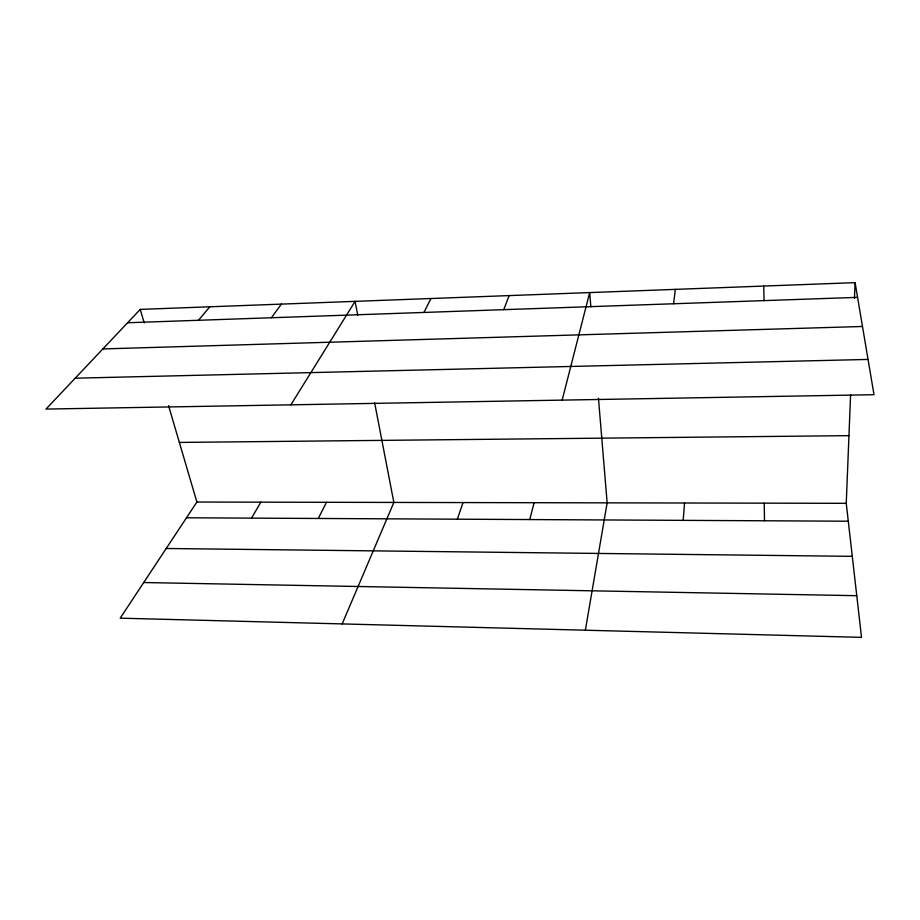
<?xml version="1.0" encoding="UTF-8"?>
<svg xmlns="http://www.w3.org/2000/svg" width="920" height="920" viewBox="0 0 920 920"><rect width="100%" height="100%" fill="white"/><g stroke="black" fill="none" stroke-linecap="round" stroke-linejoin="round"><path stroke-width="1.38" d="M168.544 405.651L196.892 502.044L120.186 618.171L861.511 637.353L846.25 503.32L850.597 394.703M854.461 298.275L855.094 282.647L140.231 309.396L46 409.078L874 394.703L855.094 282.647M683.181 520.352L684.549 503.01M673.589 303.761L675.314 289.374M585.373 630.211L607.143 502.849L598.46 398.21M562.166 400.119L589.685 292.571L590.87 306.854M529.759 519.558L534.106 502.711M457.332 519.191L463.036 502.573M503.746 309.672L509.128 295.584M342.171 623.921L393.852 502.435L374.635 402.787M423.947 312.443L430.962 298.517M318.297 518.466L326.473 502.297M251.528 518.121L260.843 502.171M290.892 404.823L355.085 301.358L357.753 315.238M271.411 317.745L281.393 304.106M198.467 320.286L209.806 306.785M127.615 322.747L857.578 297.367M102.856 348.933L862.488 326.485M75.198 378.189L868.043 359.433M179.354 442.428L848.964 435.654M196.892 502.044L846.25 503.32M186.495 517.787L848.286 521.214M166.209 548.492L852.288 556.347M143.727 582.532L856.761 595.7M140.231 309.396L144.21 322.92M763.738 286.062L764.048 300.61M764.209 503.159L764.497 520.778"/></g></svg>
